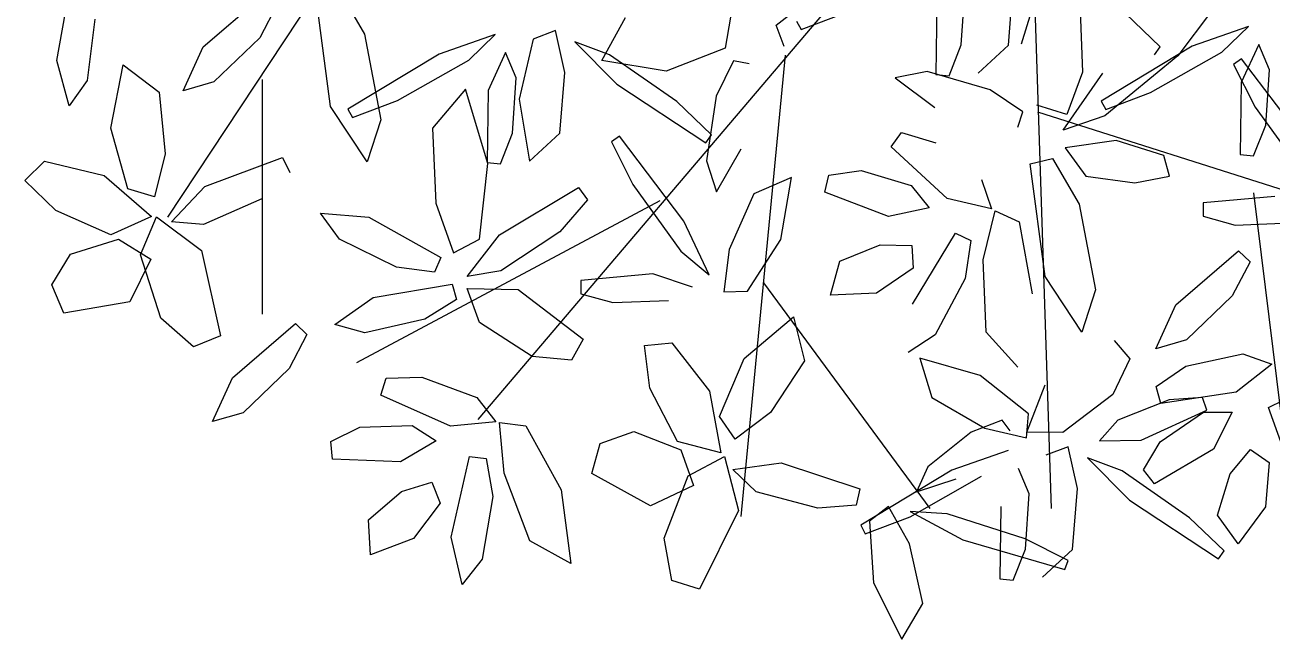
# Model space of a CAD drawing. Extents: x 8365 to 8547, y -347 to -272.
# Drawn here: x 8495.981 to 8496.843, y -302.691 to -302.266 of the extents above; entities that cross this region are included whole.
import ezdxf

# ---------------------------------------------------------------- set-up
doc = ezdxf.new("R2010")
doc.units = 0
doc.layers.get('0').update_dxf_attribs({"linetype": 'CONTINUOUS'})

msp = doc.modelspace()

# ---------------------------------------------------------------- linework, layer by layer
at = {"color": 44}
for p, q in [((8496.29085, -302.08028), (8496.08007, -302.39901)), ((8496.64795, -302.12314), (8496.29446, -302.53883)), ((8496.67664, -302.16971), (8496.69062, -302.60035)), ((8496.50687, -302.28725), (8496.47623, -302.60595)), ((8496.14532, -302.30405), (8496.14532, -302.46613)), ((8496.6813, -302.3263), (8496.99823, -302.42698)), ((8496.83044, -302.38223), (8496.84909, -302.53324)), ((8496.4203, -302.38783), (8496.21057, -302.49968)), ((8496.49176, -302.4444), (8496.60673, -302.60035))]:
    msp.add_line(p, q, dxfattribs=at)
at = {"color": 60}
for p, q in [((8496.00348, -302.29079), (8496.01338, -302.23631)), ((8496.1047, -302.28146), (8496.14804, -302.24411)), ((8496.19255, -302.32253), (8496.18236, -302.24473)), ((8496.19782, -302.2411), (8496.2162, -302.27262)), ((8496.15598, -302.25171), (8496.1437, -302.2752)), ((8496.0297, -302.26235), (8496.02441, -302.30454)), ((8496.1437, -302.2752), (8496.11198, -302.30562)), ((8496.2162, -302.27262), (8496.22736, -302.33182)), ((8496.30652, -302.27282), (8496.26762, -302.28636)), ((8496.2881, -302.29049), (8496.30652, -302.27282)), ((8496.09084, -302.3118), (8496.1047, -302.28146)), ((8496.26762, -302.28636), (8496.20467, -302.32442)), ((8496.31363, -302.2852), (8496.30161, -302.31154))]:
    msp.add_line(p, q, dxfattribs=at)
at = {"color": 64}
for p, q in [((8496.67022, -302.27924), (8496.68342, -302.23598)), ((8496.5005, -302.26638), (8496.5293, -302.24398)), ((8496.62856, -302.28011), (8496.63106, -302.24189)), ((8496.66118, -302.28031), (8496.66452, -302.2383)), ((8496.61167, -302.25071), (8496.61096, -302.30055)), ((8496.46895, -302.26078), (8496.4653, -302.28222)), ((8496.51794, -302.26949), (8496.54894, -302.25775)), ((8496.71078, -302.25623), (8496.71229, -302.29896)), ((8496.76593, -302.28136), (8496.742, -302.25843)), ((8496.80143, -302.25684), (8496.77814, -302.2876)), ((8496.50615, -302.28122), (8496.5005, -302.26638)), ((8496.51473, -302.26359), (8496.51794, -302.26949)), ((8496.62009, -302.30152), (8496.62856, -302.28011)), ((8496.64027, -302.2996), (8496.66118, -302.28031)), ((8496.78808, -302.28083), (8496.72513, -302.31889)), ((8496.77814, -302.2876), (8496.72782, -302.32908)), ((8496.75934, -302.31304), (8496.80855, -302.28496)), ((8496.76199, -302.2868), (8496.76593, -302.28136)), ((8496.47124, -302.29097), (8496.45906, -302.31538)), ((8496.48204, -302.29303), (8496.47124, -302.29097)), ((8496.60505, -302.29849), (8496.58289, -302.30269)), ((8496.58289, -302.30269), (8496.61025, -302.32339)), ((8496.64861, -302.31106), (8496.60505, -302.29849)), ((8496.61096, -302.30055), (8496.62009, -302.30152)), ((8496.69885, -302.33902), (8496.72639, -302.29948)), ((8496.71229, -302.29896), (8496.70142, -302.32811)), ((8496.67119, -302.32638), (8496.64861, -302.31106)), ((8496.72834, -302.32478), (8496.75934, -302.31304)), ((8496.70142, -302.32811), (8496.68065, -302.32165)), ((8496.72513, -302.31889), (8496.72834, -302.32478)), ((8496.66771, -302.3368), (8496.67119, -302.32638)), ((8496.72782, -302.32908), (8496.69885, -302.33902)), ((8496.58, -302.35046), (8496.58718, -302.34057)), ((8496.58718, -302.34057), (8496.61095, -302.34766)), ((8496.45948, -302.38163), (8496.47637, -302.35177)), ((8496.61883, -302.38612), (8496.58, -302.35046)), ((8496.68641, -302.44007), (8496.67622, -302.36227)), ((8496.5113, -302.37161), (8496.48517, -302.38285)), ((8496.50393, -302.41445), (8496.5113, -302.37161)), ((8496.5342, -302.38188), (8496.53703, -302.36999)), ((8496.53703, -302.36999), (8496.55928, -302.36683)), ((8496.55928, -302.36683), (8496.59392, -302.37718)), ((8496.64242, -302.37304), (8496.64945, -302.39324)), ((8496.48517, -302.38285), (8496.46804, -302.42136)), ((8496.57834, -302.3986), (8496.5342, -302.38188)), ((8496.59392, -302.37718), (8496.60636, -302.39269)), ((8496.64945, -302.39324), (8496.61883, -302.38612)), ((8496.60636, -302.39269), (8496.57834, -302.3986)), ((8496.64375, -302.4286), (8496.65189, -302.39459)), ((8496.65189, -302.39459), (8496.66848, -302.40238)), ((8496.66848, -302.40238), (8496.67747, -302.45216)), ((8496.48089, -302.45033), (8496.50393, -302.41445)), ((8496.59494, -302.4591), (8496.62464, -302.41016)), ((8496.62464, -302.41016), (8496.63511, -302.41515)), ((8496.63511, -302.41515), (8496.63121, -302.44148)), ((8496.46804, -302.42136), (8496.46441, -302.45075)), ((8496.54472, -302.42949), (8496.57245, -302.41826)), ((8496.57245, -302.41826), (8496.59434, -302.41871)), ((8496.59434, -302.41871), (8496.59526, -302.4344)), ((8496.53821, -302.45296), (8496.54472, -302.42949)), ((8496.59526, -302.4344), (8496.56996, -302.45163)), ((8496.64566, -302.47864), (8496.64375, -302.4286)), ((8496.36564, -302.44279), (8496.36564, -302.45196)), ((8496.44273, -302.44741), (8496.41528, -302.43824)), ((8496.63121, -302.44148), (8496.61056, -302.48028)), ((8496.22217, -302.45462), (8496.27674, -302.44527)), ((8496.27674, -302.44527), (8496.27966, -302.45587)), ((8496.29555, -302.47198), (8496.28715, -302.44844)), ((8496.28715, -302.44844), (8496.32225, -302.44907)), ((8496.32225, -302.44907), (8496.36724, -302.48345)), ((8496.36564, -302.45196), (8496.38783, -302.45813)), ((8496.46441, -302.45075), (8496.48089, -302.45033)), ((8496.56996, -302.45163), (8496.53821, -302.45296)), ((8496.27966, -302.45587), (8496.25787, -302.46952)), ((8496.38783, -302.45813), (8496.42609, -302.45659)), ((8496.25787, -302.46952), (8496.21642, -302.479)), ((8496.47857, -302.49681), (8496.51267, -302.46806)), ((8496.51267, -302.46806), (8496.52021, -302.49839)), ((8496.33195, -302.4954), (8496.29555, -302.47198)), ((8496.36724, -302.48345), (8496.35922, -302.49787)), ((8496.40964, -302.48779), (8496.42857, -302.48586)), ((8496.42857, -302.48586), (8496.45448, -302.51922)), ((8496.61056, -302.48028), (8496.59187, -302.49252)), ((8496.35922, -302.49787), (8496.33195, -302.4954)), ((8496.41334, -302.5173), (8496.40964, -302.48779)), ((8496.46151, -302.53677), (8496.47857, -302.49681)), ((8496.52021, -302.49839), (8496.49673, -302.53412)), ((8496.64166, -302.5084), (8496.59983, -302.49655)), ((8496.59983, -302.49655), (8496.60826, -302.52373)), ((8496.22733, -302.52202), (8496.23099, -302.51036)), ((8496.23099, -302.51036), (8496.25579, -302.50954)), ((8496.25579, -302.50954), (8496.29369, -302.52361)), ((8496.4324, -302.55419), (8496.41334, -302.5173)), ((8496.45448, -302.51922), (8496.46226, -302.56194)), ((8496.27547, -302.5435), (8496.22733, -302.52202)), ((8496.29369, -302.52361), (8496.30677, -302.54053)), ((8496.47236, -302.5525), (8496.46151, -302.53677)), ((8496.49673, -302.53412), (8496.47236, -302.5525)), ((8496.21288, -302.54412), (8496.24901, -302.54293)), ((8496.24901, -302.54293), (8496.26573, -302.5537)), ((8496.30677, -302.54053), (8496.27547, -302.5435)), ((8496.31259, -302.57587), (8496.30951, -302.54104)), ((8496.30951, -302.54104), (8496.32771, -302.54316)), ((8496.32771, -302.54316), (8496.35204, -302.58751)), ((8496.37896, -302.55557), (8496.40221, -302.54713)), ((8496.40221, -302.54713), (8496.43466, -302.55993)), ((8496.26573, -302.5537), (8496.24104, -302.56819)), ((8496.37321, -302.57618), (8496.37896, -302.55557)), ((8496.46226, -302.56194), (8496.4324, -302.55419)), ((8496.276, -302.62029), (8496.28861, -302.56445)), ((8496.28861, -302.56445), (8496.30013, -302.56586)), ((8496.43466, -302.55993), (8496.44343, -302.5846)), ((8496.43974, -302.57773), (8496.46483, -302.56442)), ((8496.46483, -302.56442), (8496.47457, -302.60186)), ((8496.24104, -302.56819), (8496.19388, -302.56635)), ((8496.30013, -302.56586), (8496.30479, -302.59207)), ((8496.47074, -302.57334), (8496.504, -302.56882)), ((8496.3303, -302.62272), (8496.31259, -302.57587)), ((8496.4137, -302.5985), (8496.37321, -302.57618)), ((8496.42317, -302.62079), (8496.43974, -302.57773)), ((8496.48687, -302.58879), (8496.47074, -302.57334)), ((8496.21897, -302.60816), (8496.2417, -302.58871)), ((8496.2417, -302.58871), (8496.2626, -302.58219)), ((8496.2626, -302.58219), (8496.26845, -302.59677)), ((8496.35204, -302.58751), (8496.35882, -302.63848)), ((8496.44343, -302.5846), (8496.4137, -302.5985)), ((8496.26845, -302.59677), (8496.24993, -302.62114)), ((8496.30479, -302.59207), (8496.29753, -302.63542)), ((8496.47457, -302.60186), (8496.44771, -302.65609)), ((8496.24993, -302.62114), (8496.22025, -302.63248)), ((8496.2837, -302.65296), (8496.276, -302.62029)), ((8496.35882, -302.63848), (8496.3303, -302.62272)), ((8496.42841, -302.65025), (8496.42317, -302.62079)), ((8496.29753, -302.63542), (8496.2837, -302.65296)), ((8496.44771, -302.65609), (8496.42841, -302.65025))]:
    msp.add_line(p, q, dxfattribs=at)
at = {"color": 62}
for p, q in [((8496.38003, -302.29084), (8496.39646, -302.26104)), ((8496.34811, -302.27019), (8496.33271, -302.27607)), ((8496.35446, -302.29912), (8496.34811, -302.27019)), ((8496.33271, -302.27607), (8496.32291, -302.31757)), ((8496.38542, -302.2869), (8496.36154, -302.27788)), ((8496.36154, -302.27788), (8496.3905, -302.30717)), ((8496.321, -302.30271), (8496.31363, -302.2852)), ((8496.43194, -302.31925), (8496.38542, -302.2869)), ((8496.4653, -302.28222), (8496.42465, -302.29819)), ((8496.01195, -302.32205), (8496.00348, -302.29079)), ((8496.04081, -302.33765), (8496.04937, -302.29387)), ((8496.04937, -302.29387), (8496.07426, -302.31278)), ((8496.23888, -302.31857), (8496.2881, -302.29049)), ((8496.42465, -302.29819), (8496.38003, -302.29084)), ((8496.02441, -302.30454), (8496.01195, -302.32205)), ((8496.11198, -302.30562), (8496.09084, -302.3118)), ((8496.3185, -302.34093), (8496.321, -302.30271)), ((8496.35112, -302.34113), (8496.35446, -302.29912)), ((8496.07426, -302.31278), (8496.07834, -302.35534)), ((8496.28598, -302.31073), (8496.26321, -302.33748)), ((8496.30141, -302.36205), (8496.28598, -302.31073)), ((8496.30161, -302.31154), (8496.3009, -302.36137)), ((8496.3905, -302.30717), (8496.45193, -302.34762)), ((8496.21789, -302.36093), (8496.19255, -302.32253)), ((8496.20788, -302.33031), (8496.23888, -302.31857)), ((8496.32291, -302.31757), (8496.33021, -302.36043)), ((8496.45587, -302.34219), (8496.43194, -302.31925)), ((8496.45906, -302.31538), (8496.45238, -302.36022)), ((8496.20467, -302.32442), (8496.20788, -302.33031)), ((8496.05256, -302.37947), (8496.04081, -302.33765)), ((8496.22736, -302.33182), (8496.21789, -302.36093)), ((8496.26321, -302.33748), (8496.26544, -302.38936)), ((8496.31003, -302.36234), (8496.3185, -302.34093)), ((8496.33021, -302.36043), (8496.35112, -302.34113)), ((8496.39225, -302.34319), (8496.38673, -302.34701)), ((8496.38673, -302.34701), (8496.40167, -302.3766)), ((8496.43673, -302.40178), (8496.39225, -302.34319)), ((8496.45193, -302.34762), (8496.45587, -302.34219)), ((8496.07834, -302.35534), (8496.07087, -302.38494)), ((8495.98144, -302.3738), (8495.99499, -302.36044)), ((8495.99499, -302.36044), (8496.03608, -302.3702)), ((8496.10575, -302.37783), (8496.15936, -302.35774)), ((8496.15936, -302.35774), (8496.1645, -302.36815)), ((8496.29563, -302.41428), (8496.30141, -302.36205)), ((8496.3009, -302.36137), (8496.31003, -302.36234)), ((8496.45238, -302.36022), (8496.45948, -302.38163)), ((8496.00281, -302.39449), (8495.98144, -302.3738)), ((8496.03608, -302.3702), (8496.06891, -302.39863)), ((8496.07087, -302.38494), (8496.05256, -302.37947)), ((8496.08266, -302.4022), (8496.10575, -302.37783)), ((8496.30951, -302.41121), (8496.36409, -302.37866)), ((8496.36409, -302.37866), (8496.37011, -302.38711)), ((8496.40167, -302.3766), (8496.43478, -302.42258)), ((8496.14514, -302.38642), (8496.10492, -302.40414)), ((8496.26544, -302.38936), (8496.27761, -302.42379)), ((8496.37011, -302.38711), (8496.35109, -302.40921)), ((8496.04079, -302.41129), (8496.00281, -302.39449)), ((8496.06891, -302.39863), (8496.04079, -302.41129)), ((8496.06125, -302.42504), (8496.07247, -302.39895)), ((8496.07247, -302.39895), (8496.10352, -302.42202)), ((8496.19883, -302.41418), (8496.18578, -302.39643)), ((8496.18578, -302.39643), (8496.21904, -302.39906)), ((8496.21904, -302.39906), (8496.26897, -302.42698)), ((8496.10492, -302.40414), (8496.08266, -302.4022)), ((8496.35109, -302.40921), (8496.3103, -302.43611)), ((8496.4543, -302.43904), (8496.43673, -302.40178)), ((8496.01283, -302.42471), (8496.04614, -302.41436)), ((8496.04614, -302.41436), (8496.06843, -302.42808)), ((8496.23827, -302.43355), (8496.19883, -302.41418)), ((8496.27761, -302.42379), (8496.29563, -302.41428)), ((8496.28699, -302.43998), (8496.30951, -302.41121)), ((8496, -302.44585), (8496.01283, -302.42471)), ((8496.07532, -302.46898), (8496.06125, -302.42504)), ((8496.10352, -302.42202), (8496.11656, -302.48112)), ((8496.43478, -302.42258), (8496.4543, -302.43904)), ((8496.06843, -302.42808), (8496.05398, -302.45755)), ((8496.26455, -302.43704), (8496.23827, -302.43355)), ((8496.26897, -302.42698), (8496.26455, -302.43704)), ((8496.3103, -302.43611), (8496.28699, -302.43998)), ((8496.41528, -302.43824), (8496.36564, -302.44279)), ((8496.00843, -302.46552), (8496, -302.44585)), ((8496.05398, -302.45755), (8496.00843, -302.46552)), ((8496.1957, -302.4733), (8496.22217, -302.45462)), ((8496.09786, -302.48866), (8496.07532, -302.46898)), ((8496.12499, -302.51001), (8496.16833, -302.47266)), ((8496.16833, -302.47266), (8496.17626, -302.48026)), ((8496.21642, -302.479), (8496.1957, -302.4733)), ((8496.11656, -302.48112), (8496.09786, -302.48866)), ((8496.17626, -302.48026), (8496.16398, -302.50375)), ((8496.16398, -302.50375), (8496.13227, -302.53418)), ((8496.11113, -302.54036), (8496.12499, -302.51001)), ((8496.13227, -302.53418), (8496.11113, -302.54036)), ((8496.19278, -302.55418), (8496.21288, -302.54412)), ((8496.19388, -302.56635), (8496.19278, -302.55418)), ((8496.22025, -302.63248), (8496.21897, -302.60816))]:
    msp.add_line(p, q, dxfattribs=at)
at = {"color": 66}
for p, q in [((8496.82698, -302.26729), (8496.78808, -302.28083)), ((8496.80855, -302.28496), (8496.82698, -302.26729)), ((8496.83409, -302.27967), (8496.82207, -302.30601)), ((8496.84146, -302.29718), (8496.83409, -302.27967)), ((8496.82226, -302.28967), (8496.81674, -302.29349)), ((8496.81674, -302.29349), (8496.83168, -302.32308)), ((8496.86674, -302.34826), (8496.82226, -302.28967)), ((8496.83896, -302.3354), (8496.84146, -302.29718)), ((8496.82207, -302.30601), (8496.82136, -302.35585)), ((8496.83168, -302.32308), (8496.86479, -302.36906)), ((8496.83049, -302.35681), (8496.83896, -302.3354)), ((8496.73548, -302.34614), (8496.70028, -302.35107)), ((8496.76857, -302.35658), (8496.73548, -302.34614)), ((8496.70028, -302.35107), (8496.71472, -302.37067)), ((8496.77244, -302.37069), (8496.76857, -302.35658)), ((8496.82136, -302.35585), (8496.83049, -302.35681)), ((8496.67622, -302.36227), (8496.69168, -302.35864)), ((8496.69168, -302.35864), (8496.71006, -302.39016)), ((8496.71472, -302.37067), (8496.7486, -302.3753)), ((8496.7486, -302.3753), (8496.77244, -302.37069)), ((8496.71006, -302.39016), (8496.72122, -302.44936)), ((8496.84529, -302.38472), (8496.79565, -302.38927)), ((8496.79565, -302.38927), (8496.79565, -302.39844)), ((8496.79565, -302.39844), (8496.81784, -302.40461)), ((8496.81784, -302.40461), (8496.8561, -302.40307)), ((8496.77681, -302.45963), (8496.82015, -302.42228)), ((8496.82015, -302.42228), (8496.82809, -302.42989)), ((8496.82809, -302.42989), (8496.81581, -302.45338)), ((8496.71175, -302.47847), (8496.68641, -302.44007)), ((8496.72122, -302.44936), (8496.71175, -302.47847)), ((8496.76295, -302.48998), (8496.77681, -302.45963)), ((8496.81581, -302.45338), (8496.7841, -302.4838)), ((8496.73415, -302.48441), (8496.74495, -302.49688)), ((8496.7841, -302.4838), (8496.76295, -302.48998)), ((8496.78363, -302.50203), (8496.82314, -302.49348)), ((8496.82314, -302.49348), (8496.84328, -302.5007)), ((8496.60826, -302.52373), (8496.64474, -302.54482)), ((8496.6568, -302.53936), (8496.6353, -302.5476)), ((8496.6353, -302.5476), (8496.60546, -302.57162)), ((8496.504, -302.56882), (8496.55836, -302.58675)), ((8496.60546, -302.57162), (8496.59755, -302.58889)), ((8496.62197, -302.57388), (8496.55903, -302.61194)), ((8496.59323, -302.60609), (8496.64245, -302.57801)), ((8496.59755, -302.58889), (8496.62507, -302.57992)), ((8496.52931, -302.60019), (8496.48687, -302.58879)), ((8496.55836, -302.58675), (8496.55585, -302.59808)), ((8496.55585, -302.59808), (8496.52931, -302.60019)), ((8496.56223, -302.61784), (8496.59323, -302.60609)), ((8496.57814, -302.59911), (8496.56515, -302.60925)), ((8496.59272, -302.62489), (8496.57814, -302.59911)), ((8496.61871, -302.60412), (8496.59324, -302.6025)), ((8496.59324, -302.6025), (8496.62952, -302.62199)), ((8496.65597, -302.59906), (8496.65526, -302.6489)), ((8496.55903, -302.61194), (8496.56223, -302.61784)), ((8496.56515, -302.60925), (8496.56798, -302.65179)), ((8496.60186, -302.66602), (8496.59272, -302.62489)), ((8496.56798, -302.65179), (8496.58755, -302.69061)), ((8496.58755, -302.69061), (8496.60186, -302.66602))]:
    msp.add_line(p, q, dxfattribs=at)
at = {"color": 68}
for p, q in [((8496.66771, -302.50265), (8496.64566, -302.47864)), ((8496.74495, -302.49688), (8496.73329, -302.52166)), ((8496.76318, -302.51607), (8496.78363, -302.50203)), ((8496.84328, -302.5007), (8496.81851, -302.52005)), ((8496.67491, -302.53509), (8496.64166, -302.5084)), ((8496.67382, -302.54766), (8496.68644, -302.5149)), ((8496.76637, -302.52787), (8496.76318, -302.51607)), ((8496.81851, -302.52005), (8496.76637, -302.52787)), ((8496.73329, -302.52166), (8496.69882, -302.54784)), ((8496.77223, -302.52528), (8496.73665, -302.53947)), ((8496.7952, -302.52372), (8496.77223, -302.52528)), ((8496.79825, -302.53237), (8496.7952, -302.52372)), ((8496.84086, -302.53063), (8496.85132, -302.52562)), ((8496.67359, -302.55152), (8496.67491, -302.53509)), ((8496.75295, -302.55317), (8496.79825, -302.53237)), ((8496.76609, -302.55427), (8496.7959, -302.53382)), ((8496.7959, -302.53382), (8496.81579, -302.53389)), ((8496.81579, -302.53389), (8496.80278, -302.55939)), ((8496.86028, -302.58448), (8496.84086, -302.53063)), ((8496.64474, -302.54482), (8496.67359, -302.55152)), ((8496.66226, -302.54673), (8496.6568, -302.53936)), ((8496.73665, -302.53947), (8496.72401, -302.55366)), ((8496.69882, -302.54784), (8496.67382, -302.54766)), ((8496.72401, -302.55366), (8496.75295, -302.55317)), ((8496.75457, -302.57357), (8496.76609, -302.55427)), ((8496.66088, -302.56034), (8496.62197, -302.57388)), ((8496.70246, -302.55772), (8496.68706, -302.5636)), ((8496.70882, -302.58664), (8496.70246, -302.55772)), ((8496.80278, -302.55939), (8496.76204, -302.58324)), ((8496.81439, -302.57633), (8496.82848, -302.55959)), ((8496.82848, -302.55959), (8496.84127, -302.56872)), ((8496.67535, -302.59024), (8496.66798, -302.57273)), ((8496.73977, -302.57443), (8496.71589, -302.5654)), ((8496.71589, -302.5654), (8496.74485, -302.59469)), ((8496.84127, -302.56872), (8496.83878, -302.59923)), ((8496.78629, -302.60678), (8496.73977, -302.57443)), ((8496.76204, -302.58324), (8496.75457, -302.57357)), ((8496.8057, -302.60496), (8496.81439, -302.57633)), ((8496.67285, -302.62846), (8496.67535, -302.59024)), ((8496.70547, -302.62865), (8496.70882, -302.58664)), ((8496.74485, -302.59469), (8496.80629, -302.63514)), ((8496.67269, -302.62137), (8496.61871, -302.60412)), ((8496.81023, -302.62971), (8496.78629, -302.60678)), ((8496.81987, -302.62476), (8496.8057, -302.60496)), ((8496.83878, -302.59923), (8496.81987, -302.62476)), ((8496.62952, -302.62199), (8496.70014, -302.64261)), ((8496.70231, -302.63626), (8496.67269, -302.62137)), ((8496.66438, -302.64987), (8496.67285, -302.62846)), ((8496.68457, -302.64795), (8496.70547, -302.62865)), ((8496.80629, -302.63514), (8496.81023, -302.62971)), ((8496.70014, -302.64261), (8496.70231, -302.63626)), ((8496.65526, -302.6489), (8496.66438, -302.64987))]:
    msp.add_line(p, q, dxfattribs=at)

doc.saveas('drawing.dxf')
